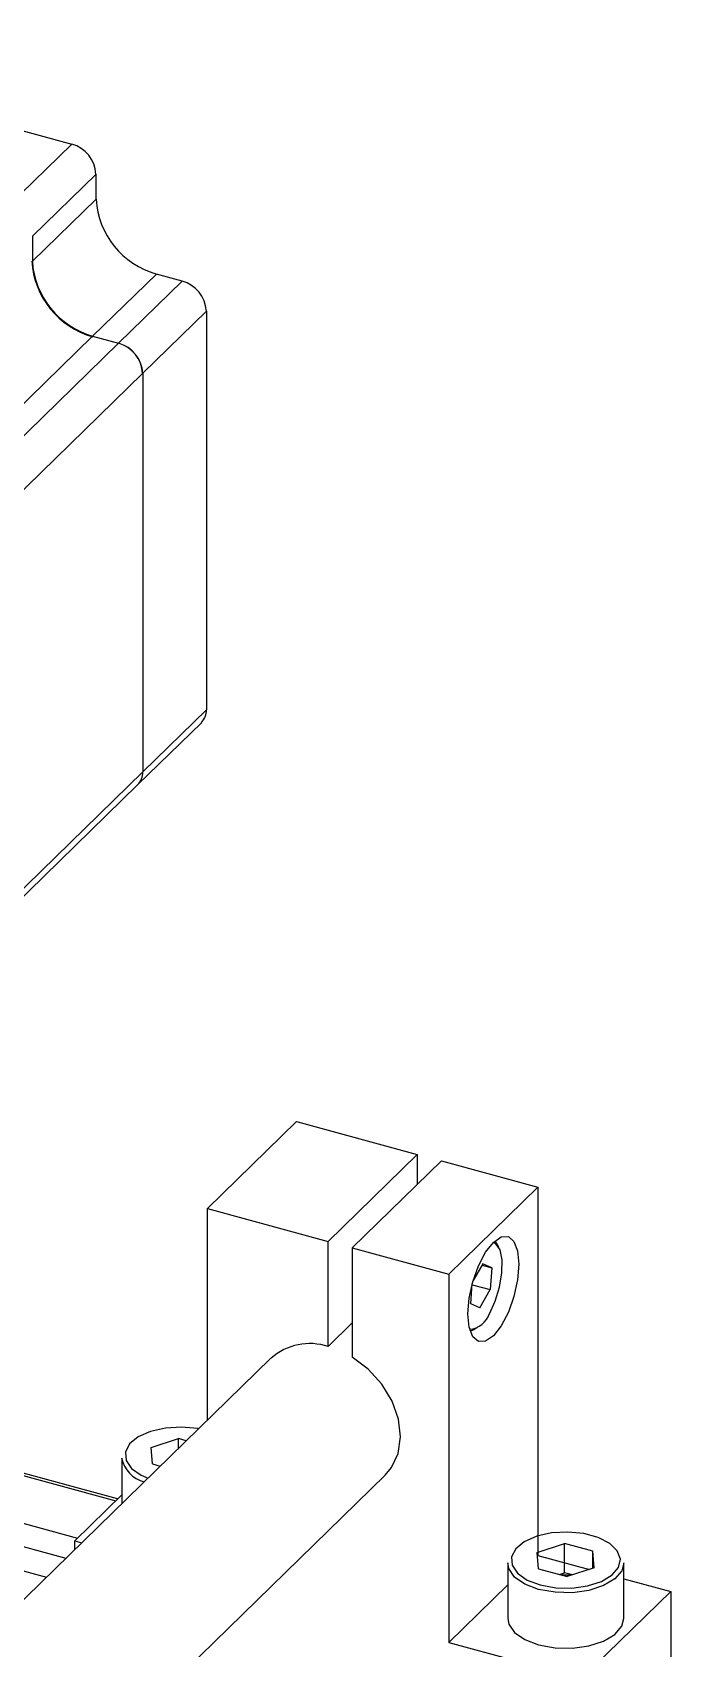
# Model space of a CAD drawing. Header units: millimetres. Extents: x 55 to 11032, y -227 to 3957.
# Drawn here: x 1657.7 to 1695.1, y 2853.2 to 2948 of the extents above; entities that cross this region are included whole.
import ezdxf

# ---------------------------------------------------------------- set-up
doc = ezdxf.new("R2010")
doc.units = ezdxf.units.MM
doc.header["$LTSCALE"] = 0.7
doc.layers.get('0').update_dxf_attribs({"color": 255})
doc.layers.add('DIM', color=94, linetype='Continuous', lineweight=25)

# ---------------------------------------------------------------- blocks, each defined once
blk = doc.blocks.new('X')
at = {"color": 38, "linetype": 'Continuous', "lineweight": 25, "ltscale": 2}
for p, q in [((1502.19, 2882.81), (1532.35, 2874.61)), ((1532.35, 2874.61), (1527.68, 2870.05)), ((1534.12, 2872.41), (1529.45, 2867.86)), ((1534.12, 2870.57), (1534.12, 2872.41)), ((1534.12, 2870.57), (1529.45, 2866.02)), ((1529.45, 2867.86), (1529.45, 2866.02)), ((1538.54, 2865.08), (1533.87, 2860.53)), ((1540.44, 2864.57), (1535.77, 2860.01)), ((1540.44, 2864.57), (1538.54, 2865.08)), ((1542.21, 2862.37), (1537.54, 2857.82)), ((1542.21, 2862.37), (1542.21, 2833.14)), ((1535.77, 2860.01), (1510.11, 2834.96)), ((1533.87, 2860.52), (1510.25, 2837.47)), ((1533.87, 2860.53), (1535.77, 2860.01)), ((1533.87, 2860.52), (1535.77, 2860.01)), ((1537.54, 2857.81), (1511.88, 2832.77)), ((1537.54, 2857.82), (1537.54, 2828.59)), ((1537.54, 2857.81), (1537.54, 2828.58)), ((1542.21, 2833.14), (1537.54, 2828.59)), ((1537.17, 2827.64), (1541.84, 2832.19)), ((1511.51, 2802.59), (1537.17, 2827.63)), ((1537.54, 2828.58), (1511.88, 2803.54))]:
    blk.add_line(p, q, dxfattribs=at)
at = {"color": 4, "linetype": 'Continuous', "lineweight": 25, "ltscale": 2}
for p, q in [((1542.29, 2796.57), (1548.82, 2802.94)), ((1548.82, 2802.94), (1557.66, 2800.54)), ((1551.13, 2794.16), (1557.66, 2800.54)), ((1557.66, 2800.54), (1557.66, 2798.33)), ((1559.43, 2800.06), (1552.9, 2793.68)), ((1559.43, 2800.06), (1566.51, 2798.14)), ((1559.97, 2791.76), (1566.51, 2798.14)), ((1566.51, 2798.14), (1566.51, 2771.14)), ((1542.29, 2781.06), (1542.29, 2796.57)), ((1542.29, 2796.57), (1551.13, 2794.16)), ((1551.13, 2786.45), (1551.13, 2794.16)), ((1552.9, 2793.68), (1552.9, 2785.67)), ((1552.9, 2793.68), (1559.97, 2791.76)), ((1562.47, 2792.52), (1561.75, 2791.28)), ((1562.41, 2792.42), (1563.12, 2792.23)), ((1563.12, 2792.23), (1562.47, 2792.52)), ((1563.12, 2792.23), (1563.01, 2790.62)), ((1559.97, 2791.76), (1559.97, 2764.76)), ((1561.59, 2789.58), (1561.69, 2791.07)), ((1561.69, 2790.98), (1563.01, 2790.62)), ((1562.25, 2789.29), (1563.01, 2790.62)), ((1562.25, 2789.29), (1561.59, 2789.58)), ((1552.9, 2788.18), (1551.13, 2786.45)), ((1559.97, 2764.76), (1564.3, 2768.98)), ((1569.7, 2762.12), (1576.24, 2768.49)), ((1572.8, 2769.43), (1576.24, 2768.49)), ((1576.24, 2768.49), (1576.24, 2762.92)), ((1559.97, 2764.76), (1569.7, 2762.12))]:
    blk.add_line(p, q, dxfattribs=at)
at = {"color": 133, "linetype": 'Continuous', "lineweight": 25, "ltscale": 2}
for p, q in [((1471.33, 2792.6), (1535.56, 2775.14)), ((1461.54, 2791.76), (1532.76, 2772.41)), ((1460.17, 2790.42), (1531.91, 2770.93)), ((1458.74, 2789.03), (1530.48, 2769.53))]:
    blk.add_line(p, q, dxfattribs=at)
at = {"color": 7, "linetype": 'Continuous', "lineweight": 25, "ltscale": 2}
for p, q in [((1535.7, 2775.28), (1471.54, 2792.72)), ((1546.94, 2785.6), (1525.9, 2765.06)), ((1539.33, 2761.41), (1555.32, 2777.01)), ((1532.56, 2772.21), (1536, 2775.57)), ((1532.56, 2771.56), (1532.56, 2772.21)), ((1532.56, 2772.21), (1533.08, 2772.07)), ((1566.48, 2771.11), (1566.51, 2771.14))]:
    blk.add_line(p, q, dxfattribs=at)
at = {"color": 3, "linetype": 'Continuous', "lineweight": 25, "ltscale": 2}
for p, q in [((1538.16, 2779.05), (1540.16, 2779.7)), ((1538.25, 2777.84), (1538.16, 2779.05)), ((1540.73, 2779.54), (1540.16, 2779.7)), ((1540.16, 2778.98), (1540.16, 2779.7)), ((1536, 2778.27), (1536, 2774.92)), ((1538.25, 2777.84), (1538.83, 2777.68)), ((1566.46, 2771.36), (1568.46, 2772.01)), ((1570.54, 2771.44), (1568.46, 2772.01)), ((1568.46, 2769.86), (1568.46, 2772.01)), ((1566.55, 2770.15), (1566.46, 2771.36)), ((1566.51, 2771.14), (1570.28, 2770.11)), ((1570.63, 2770.23), (1570.54, 2771.44)), ((1570.54, 2770.2), (1570.54, 2771.44)), ((1564.3, 2770.58), (1564.3, 2766.51)), ((1566.55, 2770.15), (1568.64, 2769.58)), ((1568.06, 2769.73), (1568.46, 2769.86)), ((1569.03, 2769.71), (1568.46, 2769.86)), ((1570.63, 2770.23), (1568.64, 2769.58)), ((1572.8, 2766.51), (1572.8, 2770.58))]:
    blk.add_line(p, q, dxfattribs=at)
at = {"color": 4, "linetype": 'Continuous', "lineweight": 25, "ltscale": 2, "flags": 128}
for points in [[(1561.38, 2788.84), (1561.47, 2789.99), (1561.73, 2791.2), (1562.14, 2792.37), (1562.66, 2793.36), (1563.24, 2794.09), (1563.82, 2794.49), (1564.34, 2794.51), (1564.75, 2794.15), (1565.02, 2793.46), (1565.11, 2792.49)], [(1562.95, 2788.86), (1563.38, 2789.78), (1563.7, 2790.81), (1563.87, 2791.85), (1563.88, 2792.8), (1563.73, 2793.53), (1563.42, 2793.98), (1563.23, 2794.08)], [(1563.35, 2794.19), (1563.63, 2793.74), (1563.64, 2793.72)], [(1565.11, 2792.49), (1565.02, 2791.34), (1564.75, 2790.12), (1564.34, 2788.96), (1563.82, 2787.97), (1563.24, 2787.23), (1562.66, 2786.84), (1562.14, 2786.82), (1561.73, 2787.17), (1561.47, 2787.87), (1561.38, 2788.84)], [(1562.04, 2787.83), (1561.75, 2787.64), (1561.55, 2787.57)], [(1555.32, 2777.01), (1555.78, 2777.57), (1556.27, 2778.61), (1556.44, 2779.83), (1556.28, 2781.13), (1555.82, 2782.44), (1555.06, 2783.69), (1554.07, 2784.79), (1552.9, 2785.67)]]:
    blk.add_lwpolyline(points, dxfattribs=at)
at = {"color": 3, "linetype": 'Continuous', "lineweight": 25, "ltscale": 2, "flags": 128}
for points in [[(1541.63, 2780.42), (1541.57, 2780.43), (1540.39, 2780.54), (1539.21, 2780.47), (1538.12, 2780.23), (1537.21, 2779.83), (1536.58, 2779.31), (1536.27, 2778.71), (1536.32, 2778.1), (1536.71, 2777.52), (1537.42, 2777.03), (1537.93, 2776.8)], [(1566.68, 2768.97), (1567.81, 2768.77), (1569, 2768.74), (1570.15, 2768.9), (1571.16, 2769.23), (1571.94, 2769.7), (1572.41, 2770.26), (1572.55, 2770.87), (1572.32, 2771.47), (1571.77, 2772.02), (1570.92, 2772.45), (1569.87, 2772.74), (1568.7, 2772.85), (1567.51, 2772.78), (1566.42, 2772.54), (1565.51, 2772.13), (1564.88, 2771.61), (1564.57, 2771.02), (1564.62, 2770.41), (1565.01, 2769.83), (1565.72, 2769.33), (1566.68, 2768.97)], [(1566.56, 2768.64), (1565.55, 2769.03), (1564.79, 2769.55), (1564.37, 2770.17), (1564.3, 2770.58)], [(1572.8, 2770.58), (1572.65, 2770.01), (1572.15, 2769.41), (1571.32, 2768.92), (1570.25, 2768.57), (1569.03, 2768.4), (1567.76, 2768.43), (1566.56, 2768.64)], [(1564.3, 2766.51), (1564.37, 2766.1), (1564.79, 2765.48), (1565.55, 2764.96), (1566.56, 2764.57)], [(1566.56, 2764.57), (1567.76, 2764.36), (1569.03, 2764.33), (1570.25, 2764.5), (1571.32, 2764.85), (1572.15, 2765.34), (1572.65, 2765.94), (1572.8, 2766.51)]]:
    blk.add_lwpolyline(points, dxfattribs=at)
at = {"color": 38, "linetype": 'Continuous', "lineweight": 25, "ltscale": 2}
for centre, radius, start, end in [((1531.69, 2872.27), 2.43, 3.3916, 74.3338), ((1540.18, 2870.93), 6.07, 183.3916, 254.3338), ((1535.53, 2866.39), 6.13, 183.3916, 254.3338), ((1535.51, 2866.38), 6.07, 183.3916, 254.3338), ((1535.51, 2866.37), 6.07, 183.3916, 254.3338), ((1539.78, 2862.23), 2.43, 3.3916, 74.3338), ((1535.11, 2857.67), 2.43, 3.3916, 74.3338), ((1535.12, 2857.67), 2.43, 3.3916, 74.3338), ((1540.92, 2833.1), 1.29, 315.3545, 1.9113), ((1536.25, 2828.54), 1.29, 315.3545, 1.9113), ((1536.25, 2828.54), 1.29, 315.3545, 1.9113)]:
    blk.add_arc(centre, radius, start, end, dxfattribs=at)
at = {"color": 4, "linetype": 'Continuous', "lineweight": 25, "ltscale": 2}
for centre, radius, start, end in [((1561.36, 2789.38), 1.67, 275.0784, 341.9378), ((1549.77, 2782.42), 4.25, 71.2655, 131.6446)]:
    blk.add_arc(centre, radius, start, end, dxfattribs=at)
at = {"color": 3, "linetype": 'Continuous', "lineweight": 25, "ltscale": 2}
for centre, radius, start, end in [((1538.19, 2778.71), 2.24, 191.3077, 256.0495), ((1568.55, 2765.76), 3.94, 84.1178, 94.5761)]:
    blk.add_arc(centre, radius, start, end, dxfattribs=at)

msp = doc.modelspace()

# ---------------------------------------------------------------- block references
at = {"layer": 'DIM', "xscale": 0.8, "yscale": 0.8, "zscale": 0.8}
msp.add_blockref('X', (434.154, 641.738), dxfattribs=at)

doc.saveas('drawing.dxf')
